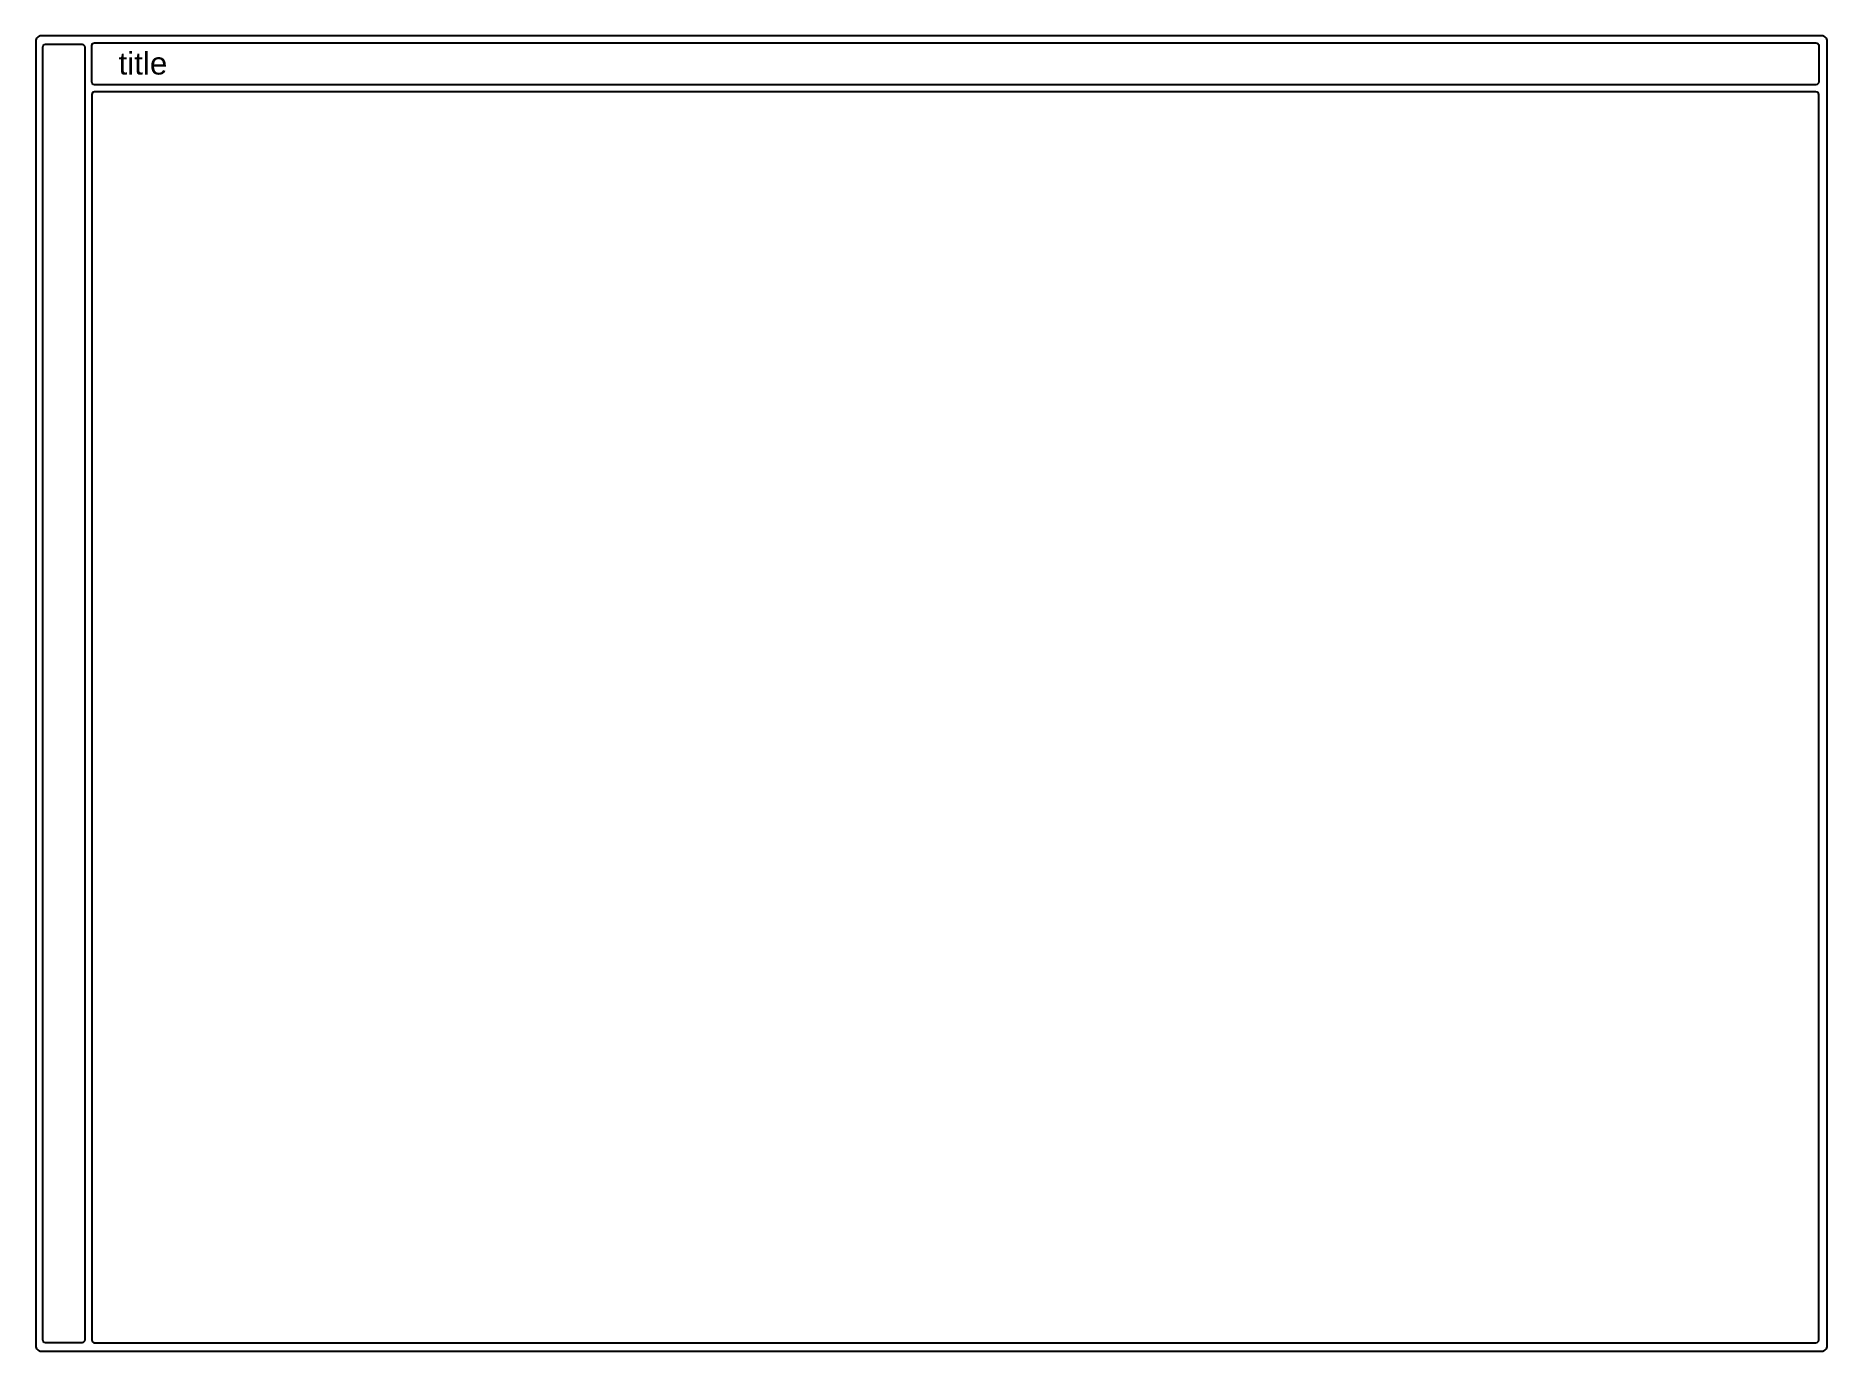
# Model space of a CAD drawing. Header units: millimetres. Extents: x 0 to 640, y -470 to 0.
import ezdxf

# ---------------------------------------------------------------- set-up
doc = ezdxf.new("R2010")
doc.units = ezdxf.units.MM
doc.styles.get("Standard").update_dxf_attribs({"font": 'sanss___.ttf', "width": 0.9})

# ---------------------------------------------------------------- blocks, each defined once
blk = doc.blocks.new('*U24')
at = {"color": 2}
blk.add_lwpolyline([(638, 0), (2, 0, 0.414214), (0, -2), (0, -468, 0.414214), (2, -470), (638, -470, 0.414214), (640, -468), (640, -2, 0.414214)], format="xyb", close=True, dxfattribs=at)
at = {"color": 5}
for points in [[(17.5, -4), (17.5, -466, -0.414214), (16.5, -467), (3.5, -467, -0.414214), (2.5, -466), (2.5, -4, -0.414214), (3.5, -3), (16.5, -3, -0.414214)], [(21, -2.5), (636, -2.5, -0.414214), (637, -3.5), (637, -16.5, -0.414214), (636, -17.5), (21, -17.5, -0.414214), (20, -16.5), (20, -3.5, -0.414214)]]:
    blk.add_lwpolyline(points, format="xyb", close=True, dxfattribs=at)
at = {"color": 1}
blk.add_lwpolyline([(636, -20), (21, -20, 0.414214), (20, -21), (20, -466, 0.414214), (21, -467), (636, -467, 0.414214), (637, -466), (637, -21, 0.414214)], format="xyb", close=True, dxfattribs=at)
at = {"color": 7}
blk.add_attdef('TITLE', (29.58, -13.84), '', height=8, dxfattribs=at)

msp = doc.modelspace()

# ---------------------------------------------------------------- block references
msp.add_blockref('*U24', (0, 0)).add_auto_attribs({'TITLE': 'title'})

doc.saveas('drawing.dxf')
